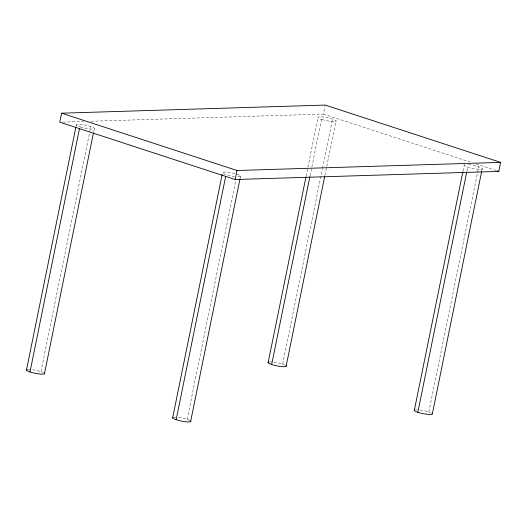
<?xml version="1.0" encoding="UTF-8"?>
<svg xmlns="http://www.w3.org/2000/svg" width="527" height="527" viewBox="0 0 527 527"><rect width="100%" height="100%" fill="white"/><g stroke="black" fill="none" stroke-linecap="round" stroke-linejoin="round"><path stroke-width="0.4" stroke-dasharray="2.63 1.98" d="M75.98 126.678L76.31 125.07M40.981 371.607L90.855 126.467M187.164 419.367L235.721 180.682M306.115 176.216L317.979 117.633M310.054 175.814L311.694 167.751M311.859 166.947L321.536 119.365M90.967 121.243L323.394 114.082L325.08 105.822M282.65 364.164L322.353 169.022M322.517 168.218L332.524 119.03M463.022 171.005L464.162 165.386M466.902 171.156L467.719 167.125M428.833 411.923L478.707 166.789M93.753 131.427L94.412 128.206M240.101 178.383L240.595 175.965M324.895 175.504L336.081 120.769M481.77 170.939L482.264 168.528M63.042 122.099L83.576 121.467M323.394 114.082L469.972 161.973M476.204 164.009L497.257 170.886M28.175 369.387A9.328 1.541 11.5 0 1 43.286 372.497M237.038 174.226A9.328 1.541 11.5 0 1 237.058 176.743M234.653 176.486A9.328 1.541 11.5 0 1 222.401 172.573A9.328 1.541 11.5 0 1 234.811 173.581M173.897 417.173A9.328 1.541 11.5 0 1 182.151 418.063A9.328 1.541 11.5 0 1 189.904 420.48M468.437 164.674A9.328 1.541 11.5 0 1 482.086 168.33A9.328 1.541 11.5 0 1 472.66 168.416A9.328 1.541 11.5 0 1 464.676 164.707M415.566 409.729A9.328 1.541 11.5 0 1 417.153 409.716M420.23 409.999A9.328 1.541 11.5 0 1 430.631 412.588M269.383 361.97A9.328 1.541 11.5 0 1 277.637 362.866A9.328 1.541 11.5 0 1 285.39 365.283M80.282 126.941A9.328 1.541 11.5 0 0 94.485 128.542A9.328 1.541 11.5 0 0 81.316 124.431A9.328 1.541 11.5 0 0 80.282 126.941M321.951 119.504A9.328 1.541 11.5 0 0 336.154 121.105A9.328 1.541 11.5 0 0 322.985 116.994A9.328 1.541 11.5 0 0 321.951 119.504"/><path stroke-width="0.79" d="M61.593 113.186L59.755 122.198L235.174 179.509L498.819 171.394L500.65 162.382L325.231 105.071L61.593 113.186L237.012 170.498L500.65 162.382M75.822 127.475L26.436 370.204M29.993 371.943L79.537 128.423M44.538 373.347L93.424 133.035M222.163 174.43L172.619 417.964M176.176 419.703L225.721 176.176M235.174 179.509L237.012 170.498M190.721 421.099L239.937 179.187M305.95 177.013L268.105 362.767M271.662 364.506L309.889 176.624M286.207 365.903L324.731 176.308M462.864 171.809L414.288 410.526M417.845 412.266L466.738 171.967M432.39 413.662L481.606 171.749M497.257 170.886L498.819 171.394M44.084 372.938A9.328 1.541 11.5 0 1 34.966 373.241A9.328 1.541 11.5 0 1 27.299 369.46M190.543 420.908A9.328 1.541 11.5 0 1 181.117 420.994A9.328 1.541 11.5 0 1 173.133 417.285M431.936 413.26A9.328 1.541 11.5 0 1 423.701 413.735A9.328 1.541 11.5 0 1 414.525 409.934M286.029 365.712A9.328 1.541 11.5 0 1 276.603 365.791A9.328 1.541 11.5 0 1 268.618 362.089"/></g></svg>
